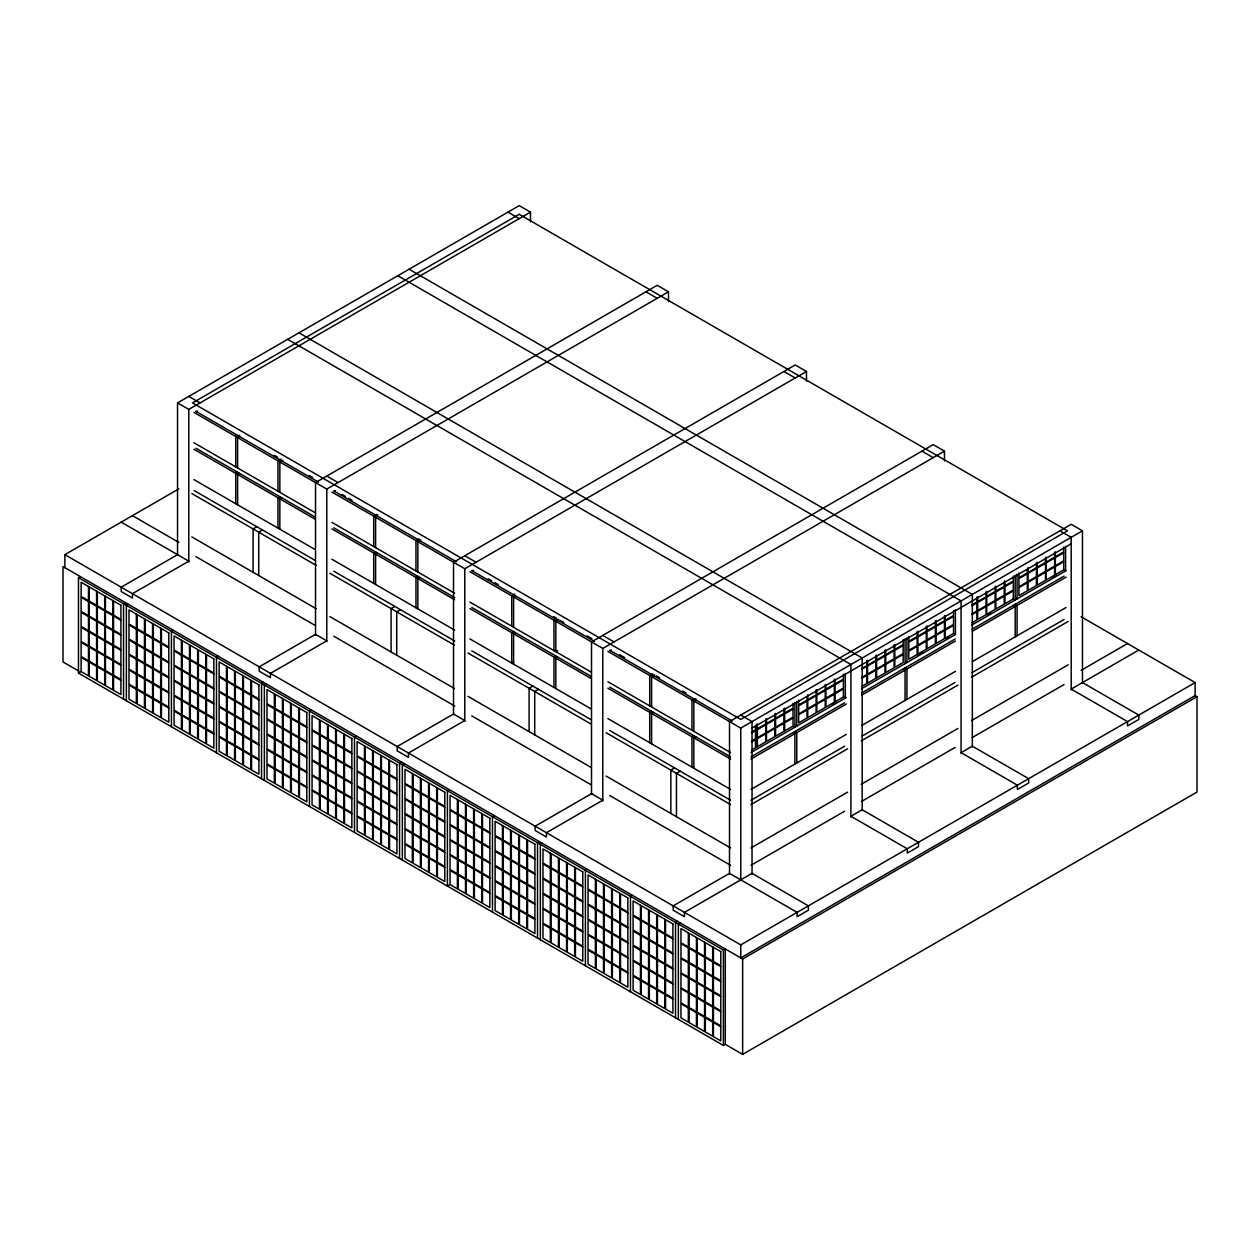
<?xml version="1.0" encoding="UTF-8"?>
<svg xmlns="http://www.w3.org/2000/svg" width="1260" height="1260" viewBox="0 0 1260 1260"><rect width="100%" height="100%" fill="white"/><g stroke="black" fill="none" stroke-linecap="round" stroke-linejoin="round"><path stroke-width="1.5" d="M177.534 555.487L177.534 402.916L519.23 205.632L530.491 212.137L530.491 221.917M177.534 402.916L188.795 409.405L530.491 212.137M196.308 411.579L197.426 410.933M237.605 435.424L235.73 436.511L235.73 466.862M238.549 435.976L239.668 435.314M239.479 436.511L237.605 437.598L237.605 467.948M64.874 567.677L64.874 554.668L178.888 488.833M237.605 472.279L235.73 473.366L235.73 503.716M239.479 473.366L237.605 474.453L237.605 504.803M280.98 459.16L277.972 460.908L277.972 491.258M64.874 554.668L740.77 944.89L740.77 957.899L1195.126 695.583L1197 696.67L1197 792.052L742.644 1054.368L725.288 1044.351L723.398 1045.422L78.482 673.092L78.482 577.694L80.372 576.623M282.854 460.247L279.846 461.979L279.846 492.329M177.534 554.668L121.196 587.192L121.196 591.523L132.473 598.027L132.473 593.68L188.795 561.173L121.196 522.144M279.846 496.676L277.972 497.763L277.972 528.113M281.72 497.763L279.846 498.834L279.846 529.184M125.433 602.626L123.543 603.713L123.543 699.111M256.851 526.759L253.102 528.916L253.102 572.276M194.071 412.461L326.781 489.085L668.493 291.8L668.493 301.581M128.237 604.249L126.362 605.335L126.362 700.733M262.489 530.003L258.725 532.177L258.725 575.537M334.294 491.258L335.428 490.597M78.482 673.092L80.372 672.005M173.297 630.268L171.423 631.355L171.423 726.752M376.724 514.442L373.716 516.191L373.716 546.541M376.535 515.639L377.669 514.994M377.48 516.191L375.606 517.261L375.606 547.612M375.606 551.959L373.716 553.045L373.716 583.396M377.48 553.045L375.606 554.116L375.606 584.467M418.966 538.839L415.973 540.572L415.973 570.922M218.358 656.287L216.484 657.373L216.484 752.755M420.856 539.926L417.848 541.658L417.848 572.009M417.848 576.34L415.973 577.427L415.973 607.777M419.722 577.427L417.848 578.513L417.848 608.863M263.419 682.306L261.544 683.392L261.544 778.774M394.852 606.422L391.088 608.596L391.088 651.956M332.026 492.109L464.783 568.748L806.479 371.48L806.479 381.26M266.238 683.928L264.364 685.015L264.364 780.397M400.475 609.683L396.727 611.84L396.727 655.2M472.295 570.922L473.413 570.276M311.299 709.947L309.425 711.034L309.425 806.416M514.726 594.122L511.717 595.854L511.717 626.204M515.466 595.854L513.592 596.941L513.592 627.291M513.592 631.622L511.717 632.709L511.717 663.059L513.592 661.972M515.466 632.709L513.592 633.796L513.592 664.146M555.833 619.164L553.959 620.235L553.959 650.601M356.359 735.95L354.485 737.037L354.485 832.435M558.841 619.589L555.833 621.322L555.833 651.672L557.723 650.601M555.833 656.019L553.959 657.09L553.959 687.456M557.723 657.09L555.833 658.177L555.833 688.527M591.507 794.493L591.507 641.923L933.219 444.638L944.48 451.143L944.48 460.924M401.42 761.969L399.546 763.056L399.546 858.438M532.838 686.101L529.09 688.259L529.09 731.619M591.507 641.923L602.784 648.428L944.48 451.143M404.24 763.591L402.349 764.678L402.349 860.076M538.477 689.346L534.712 691.519L534.712 734.879M610.281 650.601L611.415 649.94M449.284 789.61L447.41 790.697L447.41 886.079L449.284 885.008M652.712 673.785L649.719 675.517L649.719 705.868M654.601 674.872L651.593 676.604L651.593 706.955M651.593 711.302L649.719 712.372L649.719 742.723M653.467 712.372L651.593 713.459L651.593 743.809M693.835 698.827L691.96 699.914L691.96 730.264M694.78 699.379L695.898 698.717M494.345 815.63L492.471 816.716L492.471 912.098M695.709 699.914L693.835 701.001L693.835 731.351M693.835 735.683L691.96 736.769L691.96 767.12M695.709 736.769L693.835 737.856L693.835 768.206M539.406 841.649L537.532 842.719L537.532 938.117M607.934 651.404L740.77 728.091L1082.466 530.822L1082.466 683.392M542.225 843.271L540.351 844.357L540.351 939.739M674.588 767.938L670.84 770.096L670.84 813.456M752.031 728.091L1071.205 543.816M680.227 771.183L676.462 773.356L676.462 816.716M751.621 732.091L756.63 729.209L756.63 724.342M861.761 668.509L866.77 665.611L866.77 660.76M971.917 604.91L976.925 602.012L976.925 597.161M751.621 732.958L756.63 730.076L756.63 738.155L751.621 741.053M861.761 669.375L866.77 666.477L866.77 674.572L861.761 677.471M971.917 605.776L976.925 602.878L976.925 610.974L971.917 613.872M751.621 741.919L756.63 739.037L756.63 747.117L751.621 750.015M861.761 678.337L866.77 675.439L866.77 683.534L861.761 686.416M971.917 614.738L976.925 611.84L976.925 619.936L971.917 622.834M1013.323 598.925L1004.976 603.745L1004.976 595.649L1013.323 590.83L1013.323 598.925L1015.198 600.012L1015.198 575.347M832.45 704.214L835.789 702.292M917.516 655.106L922.525 652.207M945.945 638.694L949.284 636.757M987.304 614.801L990.659 612.88M1052.746 577.033L1056.085 575.096M750.991 752.551L846.373 697.473M861.572 688.7L955.427 634.52L955.427 609.856M971.712 625.117L1066.102 570.622M750.976 756.882L844.562 702.859M861.572 693.031L955.159 639.009M972.169 629.181L1064.054 576.135M750.991 759.055L846.373 703.978M861.698 695.126L955.379 641.041M972.421 631.213L1066.102 577.127M587.286 869.29L585.412 870.361L585.412 965.758M750.991 789.406L846.373 734.328M861.698 725.476L955.379 671.391M972.421 661.563L1066.102 607.477M750.976 800.242L844.562 746.219M861.572 736.391L955.159 682.369M972.169 672.541L1064.054 619.495M750.944 804.605L847.649 748.771M861.21 740.943L957.915 685.109M971.476 677.281L1068.181 621.448M632.347 895.293L630.472 896.38L630.472 991.778M750.944 847.964L847.649 792.13M861.21 784.303L957.915 728.469M971.476 720.641L1068.181 664.808M1081.143 670.336L1127.527 643.545M750.976 865.289L844.562 811.251M861.572 801.439L955.159 747.4M972.169 737.588L1064.054 684.542M1138.804 650.05L1071.205 689.078L1127.527 721.602L1127.527 725.933L1138.804 719.428L1138.804 715.097L1082.466 682.573M677.408 921.312L675.533 922.399L675.533 1017.781M680.227 922.934L678.352 924.021L678.352 1019.419M78.482 577.694L723.398 950.04L725.288 948.953L725.288 1044.351M740.77 944.89L1195.126 682.573L1195.126 695.583M78.782 671.092L63 661.972L63 566.591L742.644 958.986L1197 696.67M668.493 291.8L657.216 285.295L315.52 482.58L315.52 635.15M806.479 371.48L795.217 364.975L453.521 562.244L453.521 714.83M1082.466 530.822L1071.205 524.317L729.509 721.586L729.509 874.156M507.969 212.137L519.23 218.641M645.955 291.8L657.216 298.305M783.956 371.48L795.217 377.984M921.942 451.143L933.219 457.648M1059.944 530.822L1071.205 537.327L1071.205 689.897M1064.448 570.276L1065.582 570.922L1065.582 546.257M1081.048 616.723L1195.126 682.573M1015.954 598.279L1017.072 598.925L1017.072 574.261M1015.198 604.343L1017.072 605.43L1017.072 635.78M1013.323 605.43L1015.198 606.517L1015.198 636.867M409.091 269.215L972.326 594.405L972.326 746.975M397.814 275.719L961.065 600.91L961.065 753.48M954.308 633.859L955.427 634.52M905.798 661.862L906.932 662.524L906.932 637.859M905.058 667.942L906.932 669.028L906.932 699.379M903.168 669.028L905.058 670.099L905.058 700.45M298.935 332.813L862.186 658.003L862.186 810.574M287.674 339.318L850.909 664.508L850.909 817.078M844.153 697.457L845.287 698.103L845.287 673.454M795.659 725.461L796.777 726.106L796.777 701.442M793.784 726.548L794.902 727.193L794.902 702.529M794.902 731.524L796.777 732.611L796.777 762.962M793.028 732.611L794.902 733.698L794.902 764.048M188.795 396.412L200.056 402.916M326.781 476.075L338.058 482.58M464.783 555.755L476.044 562.244M602.784 635.418L614.045 641.923M740.77 715.082L752.031 721.586L752.031 874.156M756.63 729.209L755.496 728.548L755.496 725.319M756.63 730.076L755.496 729.414L755.496 737.51L756.63 738.155M274.365 455.348L277.673 457.254M309.283 475.508L312.59 477.414M342.027 494.424L345.334 496.33M348.642 498.235L351.95 500.141M488.281 578.86L491.589 580.765M494.897 582.671L498.204 584.577M553.66 616.597L556.967 618.502M560.495 620.55L563.803 622.456M586.924 635.812L591.885 638.663M619.668 654.712L624.629 657.578M656.24 675.832L659.547 677.738M682.684 691.094L685.991 693M195.946 411.374L318.544 482.155M333.853 491.006L456.451 561.771M471.76 570.622L594.358 641.387M609.667 650.239L732.265 721.019M469.98 571.756L590.893 641.56M756.63 739.037L755.496 738.376L755.496 746.471L756.63 747.117M193.898 442.717L314.858 512.552M331.9 522.38L454.561 593.208M469.885 602.059L590.846 671.895M607.887 681.723L730.548 752.551M195.946 448.229L315.126 517.041M333.853 527.861L454.734 597.649M471.76 607.477L590.94 676.289M609.667 687.094L730.564 756.882M193.898 449.222L314.858 519.057M331.9 528.885L454.561 599.713M469.885 608.564L590.846 678.4M607.887 688.228L730.548 759.055M193.898 479.572L314.858 549.407M331.9 559.235L454.561 630.063M469.885 638.914L590.846 708.75M607.887 718.578L730.548 789.406M194.245 490.613L315.126 560.401M333.853 571.221L454.734 641.009M471.76 650.837L590.94 719.633M609.667 730.453L730.564 800.242M191.851 493.558L316.291 565.409M329.931 573.284L454.387 645.136M468.011 653.011L590.751 723.87M606.107 732.721L730.548 804.573M191.851 536.917L316.291 608.769M329.931 616.644L454.387 688.495M468.011 696.37L590.751 767.23M606.107 776.081L730.548 847.933M132.473 515.639L178.857 542.43M195.946 556.636L315.126 625.433M333.853 636.253L454.734 706.041M471.76 715.869L590.94 784.681M609.667 795.485L730.564 865.289M1063.692 547.06L1063.692 551.912L1055.344 556.731L1055.344 551.88M1054.604 552.321L1054.604 557.172L1046.257 561.991L1046.257 557.14M1045.501 557.566L1045.501 562.417L1037.153 567.252L1037.153 562.385M1036.397 562.826L1036.397 567.677L1028.05 572.497L1028.05 567.646M1027.294 569.693L1027.294 572.938L1018.946 577.757L1018.946 572.89M1013.323 576.151L1013.323 581.002L1004.976 585.821L1004.976 580.97M1004.22 581.395L1004.22 586.262L995.872 591.082L995.872 586.215M995.117 586.656L995.117 591.507L986.769 596.327L986.769 591.476M986.029 591.901L986.029 596.767L977.665 601.587L977.665 596.72M953.552 610.659L953.552 615.51L945.205 620.33L945.205 615.478M944.449 615.904L944.449 620.77L936.101 625.59L936.101 620.723M935.361 621.164L935.361 626.015L926.998 630.835L926.998 625.984M926.258 626.409L926.258 631.276L917.91 636.095L917.91 631.228M917.154 631.669L917.154 636.52L908.806 641.34L908.806 636.489M905.058 638.946L905.058 663.595M903.168 639.734L903.168 644.6L894.82 649.42L894.82 644.553M894.08 644.994L894.08 649.845L885.733 654.664L885.733 649.813M884.977 650.239L884.977 655.106L876.629 659.925L876.629 655.074M875.873 655.499L875.873 660.35L867.526 665.17L867.526 660.319M843.413 674.242L843.413 679.108L835.065 683.928L835.065 679.061M834.309 679.502L834.309 684.353L825.961 689.173L825.961 684.322M825.206 684.747L825.206 689.614L816.858 694.433L816.858 689.567M816.102 690.008L816.102 694.858L807.755 699.678L807.755 694.827M807.014 696.874L807.014 700.119L798.667 704.938L798.667 700.072M793.028 703.332L793.028 708.183L784.681 713.002L784.681 708.151M783.925 708.592L783.925 713.443L775.577 718.263L775.577 713.412M774.821 713.837L774.821 718.688L766.474 723.508L766.474 718.657M765.733 719.098L765.733 723.949L757.386 728.768L757.386 723.917M742.644 958.986L742.644 1054.368M740.77 728.091L740.77 880.661M723.398 950.04L723.398 1045.422M602.784 648.428L602.784 800.998M464.783 568.748L464.783 721.318M326.781 489.085L326.781 641.655M188.795 409.405L188.795 561.991M519.23 214.294L192.544 402.916L740.77 719.428L1067.456 530.822L519.23 214.294M315.52 634.331L259.198 666.855L259.198 671.186L270.459 677.691L270.459 673.36L326.781 640.836L315.52 634.331M453.521 714.01L397.199 746.519L397.199 750.865L408.46 757.37L408.46 753.023L464.783 720.515L453.521 714.01M591.507 793.674L535.185 826.198L535.185 830.529L546.446 837.034L546.446 832.703L602.784 800.179L591.507 793.674M765.733 724.815L757.386 729.635L757.386 737.73L765.733 732.91L765.733 724.815M774.821 719.554L766.474 724.39L766.474 732.47L774.821 727.65L774.821 719.554M783.925 714.31L775.577 719.129L775.577 727.225L783.925 722.405L783.925 714.31M793.028 709.049L784.681 713.869L784.681 721.964L793.028 717.145L793.028 709.049M807.014 700.985L798.667 705.805L798.667 713.9L807.014 709.081L807.014 700.985M816.102 695.725L807.755 700.544L807.755 708.64L816.102 703.82L816.102 695.725M825.206 690.48L816.858 695.299L816.858 703.395L825.206 698.576L825.206 690.48M834.309 685.22L825.961 690.039L825.961 698.135L834.309 693.315L834.309 685.22M843.413 679.975L835.065 684.794L835.065 692.89L843.413 688.054L843.413 679.975M875.873 661.216L867.526 666.036L867.526 674.131L875.873 669.312L875.873 661.216M884.977 655.972L876.629 660.791L876.629 668.887L884.977 664.067L884.977 655.972M894.08 650.711L885.733 655.531L885.733 663.626L894.08 658.807L894.08 650.711M903.168 645.466L894.82 650.286L894.82 658.381L903.168 653.562L903.168 645.466M917.154 637.387L908.806 642.206L908.806 650.302L917.154 645.482L917.154 637.387M926.258 632.142L917.91 636.962L917.91 645.057L926.258 640.237L926.258 632.142M935.361 626.881L926.998 631.701L926.998 639.797L935.361 634.977L935.361 626.881M944.449 621.637L936.101 626.456L936.101 634.552L944.449 629.716L944.449 621.637M953.552 616.376L945.205 621.196L945.205 629.291L953.552 624.472L953.552 616.376M986.029 597.634L977.665 602.453L977.665 610.549L986.029 605.729L986.029 597.634M995.117 592.373L986.769 597.193L986.769 605.288L995.117 600.469L995.117 592.373M1004.22 587.128L995.872 591.948L995.872 600.043L1004.22 595.224L1004.22 587.128M1013.323 581.868L1004.976 586.688L1004.976 594.783L1013.323 589.963L1013.323 581.868M1027.294 573.804L1018.946 578.623L1018.946 586.719L1027.294 581.899L1027.294 573.804M1036.397 568.543L1028.05 573.363L1028.05 581.458L1036.397 576.639L1036.397 568.543M1045.501 563.299L1037.153 568.118L1037.153 576.198L1045.501 571.378L1045.501 563.299M1054.604 558.038L1046.257 562.858L1046.257 570.953L1054.604 566.134L1054.604 558.038M1063.692 552.778L1055.344 557.597L1055.344 565.693L1063.692 560.873L1063.692 552.778M765.733 733.777L757.386 738.596L757.386 746.692L765.733 741.872L765.733 733.777M774.821 728.516L766.474 733.336L766.474 741.431L774.821 736.612L774.821 728.516M783.925 723.272L775.577 728.091L775.577 736.187L783.925 731.367L783.925 723.272M793.028 718.011L784.681 722.831L784.681 730.926L793.028 726.106L793.028 718.011M807.014 709.947L798.667 714.766L798.667 722.862L807.014 718.042L807.014 709.947M816.102 704.687L807.755 709.506L807.755 717.601L816.102 712.782L816.102 704.687M825.206 699.442L816.858 704.261L816.858 712.357L825.206 707.537L825.206 699.442M834.309 694.181L825.961 699.001L825.961 707.096L834.309 702.277L834.309 694.181M843.413 688.937L835.065 693.756L835.065 701.836L843.413 697.016L843.413 688.937M875.873 670.178L867.526 674.998L867.526 683.093L875.873 678.274L875.873 670.178M884.977 664.933L876.629 669.753L876.629 677.848L884.977 673.029L884.977 664.933M894.08 659.673L885.733 664.492L885.733 672.588L894.08 667.769L894.08 659.673M903.168 654.428L894.82 659.248L894.82 667.343L903.168 662.524L903.168 654.428M917.154 646.348L908.806 651.168L908.806 659.263L917.154 654.444L917.154 646.348M926.258 641.104L917.91 645.923L917.91 654.019L926.258 649.199L926.258 641.104M935.361 635.843L926.998 640.663L926.998 648.758L935.361 643.939L935.361 635.843M944.449 630.598L936.101 635.418L936.101 643.498L944.449 638.678L944.449 630.598M953.552 625.338L945.205 630.158L945.205 638.253L953.552 633.433L953.552 625.338M986.029 606.596L977.665 611.415L977.665 619.51L986.029 614.691L986.029 606.596M995.117 601.335L986.769 606.154L986.769 614.25L995.117 609.43L995.117 601.335M1004.22 596.09L995.872 600.91L995.872 609.005L1004.22 604.186L1004.22 596.09M1027.294 582.766L1018.946 587.585L1018.946 595.681L1027.294 590.861L1027.294 582.766M1036.397 577.505L1028.05 582.325L1028.05 590.42L1036.397 585.601L1036.397 577.505M1045.501 572.245L1037.153 577.08L1037.153 585.16L1045.501 580.34L1045.501 572.245M1054.604 567L1046.257 571.819L1046.257 579.915L1054.604 575.096L1054.604 567M1063.692 561.74L1055.344 566.559L1055.344 574.654L1063.692 569.835L1063.692 561.74M729.509 873.353L673.187 905.861L673.187 910.208L684.448 916.713L684.448 912.366L752.031 873.353L808.369 905.861L808.369 910.208L797.092 916.713L797.092 912.366L729.509 873.353M862.186 809.755L850.909 816.26L907.247 848.783L907.247 853.114L918.508 846.61L918.508 842.278L862.186 809.755M972.326 746.172L961.065 752.661L1017.387 785.185L1017.387 789.516L1028.648 783.011L1028.648 778.68L972.326 746.172M88.483 586.498L81.112 582.246L81.112 596.421L88.483 600.658L88.483 586.498M96.595 591.176L89.224 586.94L89.224 601.099L96.595 605.351L96.595 591.176M104.706 595.87L97.335 591.617L97.335 605.776L104.706 610.029L104.706 595.87M112.817 600.548L105.446 596.295L105.446 610.47L112.817 614.707L112.817 600.548M120.913 605.225L113.557 600.988L113.557 615.148L120.913 619.4L120.913 605.225M136.348 614.14L128.993 609.887L128.993 624.062L136.348 628.299L136.348 614.14M144.459 618.817L137.104 614.581L137.104 628.74L144.459 632.992L144.459 618.817M152.57 623.511L145.215 619.259L145.215 633.418L152.57 637.67L152.57 623.511M160.681 628.189L153.326 623.936L153.326 638.111L160.681 642.348L160.681 628.189M168.793 632.866L161.438 628.63L161.438 642.789L168.793 647.041L168.793 632.866M181.409 640.159L174.053 635.906L174.053 650.066L181.409 654.318L181.409 640.159M189.52 644.837L182.164 640.584L182.164 654.759L189.52 659.011L189.52 644.837M197.631 649.53L190.276 645.277L190.276 659.437L197.631 663.689L197.631 649.53M205.742 654.208L198.387 649.955L198.387 664.115L205.742 668.367L205.742 654.208M213.853 658.885L206.498 654.633L206.498 668.808L213.853 673.045L213.853 658.885M226.469 666.178L219.114 661.925L219.114 676.084L226.469 680.337L226.469 666.178M234.581 670.856L227.225 666.603L227.225 680.762L234.581 685.015L234.581 670.856M242.692 675.533L235.336 671.281L235.336 685.456L242.692 689.708L242.692 675.533M250.803 680.227L243.448 675.974L243.448 690.134L250.803 694.386L250.803 680.227M258.914 684.904L251.559 680.652L251.559 694.811L258.914 699.064L258.914 684.904M274.349 693.819L266.994 689.567L266.994 703.726L274.349 707.978L274.349 693.819M282.461 698.497L275.105 694.244L275.105 708.403L282.461 712.656L282.461 698.497M290.572 703.174L283.216 698.922L283.216 713.097L290.572 717.349L290.572 703.174M298.683 707.868L291.328 703.615L291.328 717.775L298.683 722.027L298.683 707.868M306.794 712.546L299.439 708.293L299.439 722.452L306.794 726.705L306.794 712.546M319.41 719.822L312.055 715.585L312.055 729.745L319.41 733.997L319.41 719.822M327.521 724.516L320.166 720.263L320.166 734.423L327.521 738.675L327.521 724.516M335.632 729.193L328.277 724.941L328.277 739.1L335.632 743.353L335.632 729.193M343.744 733.871L336.373 729.635L336.373 743.794L343.744 748.046L343.744 733.871M351.855 738.565L344.484 734.312L344.484 748.471L351.855 752.724L351.855 738.565M364.471 745.841L357.115 741.589L357.115 755.764L364.471 760L364.471 745.841M372.582 750.519L365.211 746.282L365.211 760.442L372.582 764.694L372.582 750.519M380.693 755.212L373.322 750.96L373.322 765.119L380.693 769.372L380.693 755.212M388.805 759.89L381.433 755.638L381.433 769.813L388.805 774.049L388.805 759.89M396.916 764.568L389.545 760.331L389.545 774.49L396.916 778.743L396.916 764.568M412.351 773.482L404.98 769.23L404.98 783.405L412.351 787.642L412.351 773.482M420.446 778.16L413.091 773.923L413.091 788.083L420.446 792.335L420.446 778.16M428.558 782.854L421.202 778.601L421.202 792.76L428.558 797.013L428.558 782.854M436.669 787.531L429.313 783.279L429.313 797.454L436.669 801.691L436.669 787.531M444.78 792.209L437.425 787.972L437.425 802.132L444.78 806.384L444.78 792.209M457.396 799.501L450.041 795.249L450.041 809.408L457.396 813.661L457.396 799.501M465.507 804.179L458.152 799.927L458.152 814.102L465.507 818.339L465.507 804.179M473.618 808.857L466.263 804.62L466.263 818.779L473.618 823.032L473.618 808.857M481.73 813.55L474.374 809.298L474.374 823.457L481.73 827.71L481.73 813.55M489.841 818.228L482.485 813.976L482.485 828.151L489.841 832.387L489.841 818.228M502.456 825.52L495.101 821.268L495.101 835.427L502.456 839.68L502.456 825.52M510.568 830.198L503.212 825.946L503.212 840.105L510.568 844.357L510.568 830.198M518.679 834.876L511.324 830.623L511.324 844.798L518.679 849.035L518.679 834.876M526.79 839.554L519.435 835.317L519.435 849.476L526.79 853.729L526.79 839.554M534.901 844.247L527.546 839.995L527.546 854.154L534.901 858.406L534.901 844.247M550.337 853.162L542.981 848.909L542.981 863.068L550.337 867.321L550.337 853.162M558.448 857.839L551.092 853.587L551.092 867.746L558.448 871.999L558.448 857.839M566.559 862.517L559.204 858.265L559.204 872.44L566.559 876.677L566.559 862.517M574.67 867.195L567.315 862.958L567.315 877.117L574.67 881.37L574.67 867.195M582.781 871.889L575.426 867.636L575.426 881.795L582.781 886.048L582.781 871.889M595.397 879.165L588.042 874.913L588.042 889.087L595.397 893.34L595.397 879.165M603.509 883.858L596.153 879.606L596.153 893.765L603.509 898.018L603.509 883.858M611.62 888.536L604.264 884.284L604.264 898.443L611.62 902.695L611.62 888.536M619.731 893.214L612.376 888.961L612.376 903.136L619.731 907.389L619.731 893.214M627.842 897.908L620.487 893.655L620.487 907.814L627.842 912.067L627.842 897.908M640.458 905.184L633.103 900.931L633.103 915.106L640.458 919.343L640.458 905.184M648.569 909.862L641.214 905.625L641.214 919.784L648.569 924.037L648.569 909.862M656.68 914.555L649.325 910.303L649.325 924.462L656.68 928.714L656.68 914.555M664.792 919.233L657.437 914.981L657.437 929.14L664.792 933.392L664.792 919.233M672.903 923.911L665.548 919.658L665.548 933.833L672.903 938.086L672.903 923.911M688.338 932.825L680.967 928.573L680.967 942.732L688.338 946.984L688.338 932.825M696.449 937.503L689.078 933.266L689.078 947.425L696.449 951.678L696.449 937.503M704.56 942.197L697.19 937.944L697.19 952.103L704.56 956.356L704.56 942.197M712.672 946.874L705.301 942.622L705.301 956.781L712.672 961.033L712.672 946.874M720.783 951.552L713.412 947.3L713.412 961.475L720.783 965.727L720.783 951.552M88.483 601.54L81.112 597.287L81.112 611.447L88.483 615.699L88.483 601.54M96.595 606.217L89.224 601.965L89.224 616.124L96.595 620.377L96.595 606.217M104.706 610.895L97.335 606.643L97.335 620.818L104.706 625.054L104.706 610.895M112.817 615.573L105.446 611.336L105.446 625.495L112.817 629.748L112.817 615.573M120.913 620.266L113.557 616.014L113.557 630.173L120.913 634.426L120.913 620.266M136.348 629.181L128.993 624.928L128.993 639.088L136.348 643.34L136.348 629.181M144.459 633.859L137.104 629.606L137.104 643.765L144.459 648.018L144.459 633.859M152.57 638.537L145.215 634.284L145.215 648.459L152.57 652.696L152.57 638.537M160.681 643.214L153.326 638.977L153.326 653.137L160.681 657.389L160.681 643.214M168.793 647.908L161.438 643.655L161.438 657.815L168.793 662.067L168.793 647.908M181.409 655.184L174.053 650.932L174.053 665.107L181.409 669.359L181.409 655.184M189.52 659.878L182.164 655.625L182.164 669.784L189.52 674.037L189.52 659.878M197.631 664.555L190.276 660.303L190.276 674.462L197.631 678.715L197.631 664.555M205.742 669.233L198.387 664.981L198.387 679.156L205.742 683.392L205.742 669.233M213.853 673.927L206.498 669.674L206.498 683.833L213.853 688.086L213.853 673.927M226.469 681.203L219.114 676.951L219.114 691.126L226.469 695.362L226.469 681.203M234.581 685.881L227.225 681.644L227.225 695.803L234.581 700.056L234.581 685.881M242.692 690.574L235.336 686.322L235.336 700.481L242.692 704.734L242.692 690.574M250.803 695.252L243.448 691L243.448 705.159L250.803 709.412L250.803 695.252M258.914 699.93L251.559 695.678L251.559 709.852L258.914 714.105L258.914 699.93M274.349 708.845L266.994 704.592L266.994 718.751L274.349 723.004L274.349 708.845M282.461 713.522L275.105 709.285L275.105 723.445L282.461 727.697L282.461 713.522M290.572 718.216L283.216 713.963L283.216 728.122L290.572 732.375L290.572 718.216M298.683 722.894L291.328 718.641L291.328 732.8L298.683 737.053L298.683 722.894M306.794 727.571L299.439 723.319L299.439 737.494L306.794 741.746L306.794 727.571M319.41 734.863L312.055 730.611L312.055 744.77L319.41 749.023L319.41 734.863M327.521 739.541L320.166 735.289L320.166 749.464L327.521 753.701L327.521 739.541M335.632 744.219L328.277 739.982L328.277 754.141L335.632 758.394L335.632 744.219M343.744 748.913L336.373 744.66L336.373 758.819L343.744 763.072L343.744 748.913M351.855 753.59L344.484 749.338L344.484 763.497L351.855 767.749L351.855 753.59M364.471 760.867L357.115 756.63L357.115 770.789L364.471 775.042L364.471 760.867M372.582 765.56L365.211 761.308L365.211 775.467L372.582 779.719L372.582 765.56M380.693 770.238L373.322 765.985L373.322 780.16L380.693 784.397L380.693 770.238M388.805 774.916L381.433 770.679L381.433 784.838L388.805 789.091L388.805 774.916M396.916 779.609L389.545 775.357L389.545 789.516L396.916 793.769L396.916 779.609M412.351 788.508L404.98 784.271L404.98 798.43L412.351 802.683L412.351 788.508M420.446 793.202L413.091 788.949L413.091 803.108L420.446 807.361L420.446 793.202M428.558 797.879L421.202 793.627L421.202 807.802L428.558 812.038L428.558 797.879M436.669 802.557L429.313 798.32L429.313 812.48L436.669 816.732L436.669 802.557M444.78 807.25L437.425 802.998L437.425 817.157L444.78 821.41L444.78 807.25M457.396 814.527L450.041 810.274L450.041 824.45L457.396 828.686L457.396 814.527M465.507 819.205L458.152 814.968L458.152 829.127L465.507 833.38L465.507 819.205M473.618 823.898L466.263 819.646L466.263 833.805L473.618 838.058L473.618 823.898M481.73 828.576L474.374 824.323L474.374 838.498L481.73 842.735L481.73 828.576M489.841 833.254L482.485 829.017L482.485 843.176L489.841 847.429L489.841 833.254M502.456 840.546L495.101 836.293L495.101 850.453L502.456 854.705L502.456 840.546M510.568 845.224L503.212 840.971L503.212 855.146L510.568 859.399L510.568 845.224M518.679 849.917L511.324 845.665L511.324 859.824L518.679 864.077L518.679 849.917M526.79 854.595L519.435 850.342L519.435 864.502L526.79 868.754L526.79 854.595M534.901 859.273L527.546 855.02L527.546 869.195L534.901 873.432L534.901 859.273M550.337 868.187L542.981 863.935L542.981 878.094L550.337 882.346L550.337 868.187M558.448 872.865L551.092 868.612L551.092 882.788L558.448 887.024L558.448 872.865M566.559 877.558L559.204 873.306L559.204 887.465L566.559 891.718L566.559 877.558M574.67 882.236L567.315 877.984L567.315 892.143L574.67 896.395L574.67 882.236M582.781 886.914L575.426 882.661L575.426 896.836L582.781 901.073L582.781 886.914M595.397 894.206L588.042 889.954L588.042 904.113L595.397 908.365L595.397 894.206M603.509 898.884L596.153 894.631L596.153 908.791L603.509 913.043L603.509 898.884M611.62 903.562L604.264 899.309L604.264 913.484L611.62 917.737L611.62 903.562M619.731 908.255L612.376 904.003L612.376 918.162L619.731 922.414L619.731 908.255M627.842 912.933L620.487 908.681L620.487 922.84L627.842 927.092L627.842 912.933M640.458 920.209L633.103 915.973L633.103 930.132L640.458 934.385L640.458 920.209M648.569 924.903L641.214 920.65L641.214 934.81L648.569 939.062L648.569 924.903M656.68 929.581L649.325 925.328L649.325 939.503L656.68 943.74L656.68 929.581M664.792 934.258L657.437 930.022L657.437 944.181L664.792 948.433L664.792 934.258M672.903 938.952L665.548 934.7L665.548 948.859L672.903 953.111L672.903 938.952M688.338 947.851L680.967 943.614L680.967 957.773L688.338 962.026L688.338 947.851M696.449 952.544L689.078 948.292L689.078 962.451L696.449 966.703L696.449 952.544M704.56 957.222L697.19 952.969L697.19 967.129L704.56 971.381L704.56 957.222M712.672 961.9L705.301 957.647L705.301 971.822L712.672 976.075L712.672 961.9M720.783 966.593L713.412 962.341L713.412 976.5L720.783 980.753L720.783 966.593M88.483 616.565L81.112 612.313L81.112 626.472L88.483 630.724L88.483 616.565M96.595 621.243L89.224 616.99L89.224 631.165L96.595 635.402L96.595 621.243M104.706 625.937L97.335 621.684L97.335 635.843L104.706 640.096L104.706 625.937M112.817 630.614L105.446 626.362L105.446 640.521L112.817 644.774L112.817 630.614M120.913 635.292L113.557 631.039L113.557 645.215L120.913 649.451L120.913 635.292M136.348 644.207L128.993 639.954L128.993 654.113L136.348 658.366L136.348 644.207M144.459 648.884L137.104 644.632L137.104 658.807L144.459 663.043L144.459 648.884M152.57 653.562L145.215 649.325L145.215 663.484L152.57 667.737L152.57 653.562M160.681 658.255L153.326 654.003L153.326 668.162L160.681 672.415L160.681 658.255M168.793 662.933L161.438 658.681L161.438 672.856L168.793 677.092L168.793 662.933M181.409 670.226L174.053 665.973L174.053 680.132L181.409 684.385L181.409 670.226M189.52 674.903L182.164 670.651L182.164 684.81L189.52 689.062L189.52 674.903M197.631 679.581L190.276 675.328L190.276 689.503L197.631 693.756L197.631 679.581M205.742 684.274L198.387 680.022L198.387 694.181L205.742 698.434L205.742 684.274M213.853 688.952L206.498 684.7L206.498 698.859L213.853 703.111L213.853 688.952M226.469 696.229L219.114 691.992L219.114 706.151L226.469 710.404L226.469 696.229M234.581 700.922L227.225 696.67L227.225 710.829L234.581 715.082L234.581 700.922M242.692 705.6L235.336 701.347L235.336 715.507L242.692 719.759L242.692 705.6M250.803 710.278L243.448 706.041L243.448 720.2L250.803 724.453L250.803 710.278M258.914 714.971L251.559 710.719L251.559 724.878L258.914 729.13L258.914 714.971M274.349 723.87L266.994 719.633L266.994 733.792L274.349 738.045L274.349 723.87M282.461 728.563L275.105 724.311L275.105 738.47L282.461 742.723L282.461 728.563M290.572 733.241L283.216 728.989L283.216 743.148L290.572 747.4L290.572 733.241M298.683 737.919L291.328 733.666L291.328 747.841L298.683 752.094L298.683 737.919M306.794 742.612L299.439 738.36L299.439 752.519L306.794 756.772L306.794 742.612M319.41 749.889L312.055 745.636L312.055 759.812L319.41 764.048L319.41 749.889M327.521 754.567L320.166 750.33L320.166 764.489L327.521 768.742L327.521 754.567M335.632 759.26L328.277 755.008L328.277 769.167L335.632 773.419L335.632 759.26M343.744 763.938L336.373 759.685L336.373 773.86L343.744 778.097L343.744 763.938M351.855 768.616L344.484 764.379L344.484 778.538L351.855 782.791L351.855 768.616M364.471 775.908L357.115 771.655L357.115 785.815L364.471 790.067L364.471 775.908M372.582 780.586L365.211 776.333L365.211 790.508L372.582 794.745L372.582 780.586M380.693 785.263L373.322 781.027L373.322 795.186L380.693 799.438L380.693 785.263M388.805 789.957L381.433 785.705L381.433 799.864L388.805 804.116L388.805 789.957M396.916 794.635L389.545 790.382L389.545 804.557L396.916 808.794L396.916 794.635M412.351 803.549L404.98 799.297L404.98 813.456L412.351 817.708L412.351 803.549M420.446 808.227L413.091 803.974L413.091 818.149L420.446 822.386L420.446 808.227M428.558 812.905L421.202 808.668L421.202 822.827L428.558 827.08L428.558 812.905M436.669 817.598L429.313 813.346L429.313 827.505L436.669 831.758L436.669 817.598M444.78 822.276L437.425 818.024L437.425 832.198L444.78 836.435L444.78 822.276M457.396 829.568L450.041 825.316L450.041 839.475L457.396 843.728L457.396 829.568M465.507 834.246L458.152 829.994L458.152 844.153L465.507 848.405L465.507 834.246M473.618 838.924L466.263 834.671L466.263 848.846L473.618 853.083L473.618 838.924M481.73 843.601L474.374 839.365L474.374 853.524L481.73 857.776L481.73 843.601M489.841 848.295L482.485 844.042L482.485 858.202L489.841 862.454L489.841 848.295M502.456 855.572L495.101 851.319L495.101 865.494L502.456 869.746L502.456 855.572M510.568 860.265L503.212 856.012L503.212 870.172L510.568 874.424L510.568 860.265M518.679 864.943L511.324 860.69L511.324 874.85L518.679 879.102L518.679 864.943M526.79 869.62L519.435 865.368L519.435 879.543L526.79 883.78L526.79 869.62M534.901 874.314L527.546 870.061L527.546 884.221L534.901 888.473L534.901 874.314M550.337 883.213L542.981 878.96L542.981 893.135L550.337 897.388L550.337 883.213M558.448 887.906L551.092 883.654L551.092 897.813L558.448 902.066L558.448 887.906M566.559 892.584L559.204 888.331L559.204 902.491L566.559 906.743L566.559 892.584M574.67 897.262L567.315 893.009L567.315 907.184L574.67 911.421L574.67 897.262M582.781 901.939L575.426 897.703L575.426 911.862L582.781 916.114L582.781 901.939M595.397 909.232L588.042 904.979L588.042 919.139L595.397 923.391L595.397 909.232M603.509 913.909L596.153 909.673L596.153 923.832L603.509 928.084L603.509 913.909M611.62 918.603L604.264 914.35L604.264 928.51L611.62 932.762L611.62 918.603M619.731 923.281L612.376 919.028L612.376 933.188L619.731 937.44L619.731 923.281M627.842 927.958L620.487 923.706L620.487 937.881L627.842 942.133L627.842 927.958M640.458 935.251L633.103 930.998L633.103 945.158L640.458 949.41L640.458 935.251M648.569 939.928L641.214 935.676L641.214 949.851L648.569 954.088L648.569 939.928M656.68 944.606L649.325 940.369L649.325 954.529L656.68 958.781L656.68 944.606M664.792 949.3L657.437 945.047L657.437 959.206L664.792 963.459L664.792 949.3M672.903 953.978L665.548 949.725L665.548 963.884L672.903 968.137L672.903 953.978M688.338 962.892L680.967 958.639L680.967 972.799L688.338 977.051L688.338 962.892M696.449 967.57L689.078 963.317L689.078 977.492L696.449 981.729L696.449 967.57M704.56 972.247L697.19 968.011L697.19 982.17L704.56 986.422L704.56 972.247M712.672 976.941L705.301 972.689L705.301 986.848L712.672 991.1L712.672 976.941M720.783 981.619L713.412 977.366L713.412 991.525L720.783 995.778L720.783 981.619M88.483 631.591L81.112 627.338L81.112 641.513L88.483 645.766L88.483 631.591M96.595 636.284L89.224 632.032L89.224 646.191L96.595 650.443L96.595 636.284M104.706 640.962L97.335 636.709L97.335 650.869L104.706 655.121L104.706 640.962M112.817 645.64L105.446 641.387L105.446 655.562L112.817 659.799L112.817 645.64M120.913 650.317L113.557 646.081L113.557 660.24L120.913 664.492L120.913 650.317M136.348 659.232L128.993 654.98L128.993 669.154L136.348 673.407L136.348 659.232M144.459 663.926L137.104 659.673L137.104 673.832L144.459 678.085L144.459 663.926M152.57 668.603L145.215 664.351L145.215 678.51L152.57 682.762L152.57 668.603M160.681 673.281L153.326 669.028L153.326 683.203L160.681 687.44L160.681 673.281M168.793 677.959L161.438 673.722L161.438 687.881L168.793 692.134L168.793 677.959M181.409 685.251L174.053 680.998L174.053 695.158L181.409 699.41L181.409 685.251M189.52 689.929L182.164 685.676L182.164 699.851L189.52 704.104L189.52 689.929M197.631 694.622L190.276 690.37L190.276 704.529L197.631 708.781L197.631 694.622M205.742 699.3L198.387 695.048L198.387 709.207L205.742 713.459L205.742 699.3M213.853 703.978L206.498 699.725L206.498 713.9L213.853 718.153L213.853 703.978M226.469 711.27L219.114 707.017L219.114 721.177L226.469 725.429L226.469 711.27M234.581 715.948L227.225 711.695L227.225 725.87L234.581 730.107L234.581 715.948M242.692 720.625L235.336 716.389L235.336 730.548L242.692 734.801L242.692 720.625M250.803 725.319L243.448 721.067L243.448 735.226L250.803 739.478L250.803 725.319M258.914 729.997L251.559 725.744L251.559 739.903L258.914 744.156L258.914 729.997M274.349 738.911L266.994 734.659L266.994 748.818L274.349 753.07L274.349 738.911M282.461 743.589L275.105 739.337L275.105 753.511L282.461 757.748L282.461 743.589M290.572 748.267L283.216 744.03L283.216 758.189L290.572 762.442L290.572 748.267M298.683 752.96L291.328 748.708L291.328 762.867L298.683 767.12L298.683 752.96M306.794 757.638L299.439 753.385L299.439 767.545L306.794 771.797L306.794 757.638M319.41 764.914L312.055 760.678L312.055 774.837L319.41 779.09L319.41 764.914M327.521 769.608L320.166 765.356L320.166 779.515L327.521 783.767L327.521 769.608M335.632 774.286L328.277 770.033L328.277 784.208L335.632 788.445L335.632 774.286M343.744 778.963L336.373 774.727L336.373 788.886L343.744 793.138L343.744 778.963M351.855 783.657L344.484 779.404L344.484 793.564L351.855 797.816L351.855 783.657M364.471 790.933L357.115 786.681L357.115 800.856L364.471 805.093L364.471 790.933M372.582 795.611L365.211 791.374L365.211 805.534L372.582 809.786L372.582 795.611M380.693 800.305L373.322 796.052L373.322 810.211L380.693 814.464L380.693 800.305M388.805 804.982L381.433 800.73L381.433 814.905L388.805 819.142L388.805 804.982M396.916 809.66L389.545 805.423L389.545 819.583L396.916 823.835L396.916 809.66M412.351 818.575L404.98 814.322L404.98 828.497L412.351 832.734L412.351 818.575M420.446 823.253L413.091 819.016L413.091 833.175L420.446 837.428L420.446 823.253M428.558 827.946L421.202 823.693L421.202 837.853L428.558 842.105L428.558 827.946M436.669 832.624L429.313 828.371L429.313 842.546L436.669 846.783L436.669 832.624M444.78 837.302L437.425 833.065L437.425 847.224L444.78 851.476L444.78 837.302M457.396 844.594L450.041 840.341L450.041 854.5L457.396 858.753L457.396 844.594M465.507 849.272L458.152 845.019L458.152 859.194L465.507 863.431L465.507 849.272M473.618 853.965L466.263 849.712L466.263 863.872L473.618 868.124L473.618 853.965M481.73 858.643L474.374 854.39L474.374 868.55L481.73 872.802L481.73 858.643M489.841 863.32L482.485 859.068L482.485 873.243L489.841 877.48L489.841 863.32M502.456 870.613L495.101 866.36L495.101 880.519L502.456 884.772L502.456 870.613M510.568 875.29L503.212 871.038L503.212 885.197L510.568 889.45L510.568 875.29M518.679 879.968L511.324 875.716L511.324 889.891L518.679 894.143L518.679 879.968M526.79 884.662L519.435 880.409L519.435 894.568L526.79 898.821L526.79 884.662M534.901 889.339L527.546 885.087L527.546 899.246L534.901 903.499L534.901 889.339M550.337 898.254L542.981 894.001L542.981 908.161L550.337 912.413L550.337 898.254M558.448 902.932L551.092 898.679L551.092 912.839L558.448 917.091L558.448 902.932M566.559 907.609L559.204 903.357L559.204 917.532L566.559 921.784L566.559 907.609M574.67 912.303L567.315 908.05L567.315 922.21L574.67 926.462L574.67 912.303M582.781 916.981L575.426 912.728L575.426 926.887L582.781 931.14L582.781 916.981M595.397 924.257L588.042 920.02L588.042 934.18L595.397 938.432L595.397 924.257M603.509 928.951L596.153 924.698L596.153 938.857L603.509 943.11L603.509 928.951M611.62 933.628L604.264 929.376L604.264 943.535L611.62 947.788L611.62 933.628M619.731 938.306L612.376 934.054L612.376 948.229L619.731 952.481L619.731 938.306M627.842 943L620.487 938.747L620.487 952.906L627.842 957.159L627.842 943M640.458 950.276L633.103 946.024L633.103 960.199L640.458 964.436L640.458 950.276M648.569 954.954L641.214 950.717L641.214 964.876L648.569 969.129L648.569 954.954M656.68 959.647L649.325 955.395L649.325 969.554L656.68 973.807L656.68 959.647M664.792 964.325L657.437 960.073L657.437 974.248L664.792 978.484L664.792 964.325M672.903 969.003L665.548 964.766L665.548 978.925L672.903 983.178L672.903 969.003M688.338 977.917L680.967 973.665L680.967 987.84L688.338 992.077L688.338 977.917M696.449 982.595L689.078 978.358L689.078 992.518L696.449 996.77L696.449 982.595M704.56 987.289L697.19 983.036L697.19 997.195L704.56 1001.448L704.56 987.289M712.672 991.966L705.301 987.714L705.301 1001.873L712.672 1006.126L712.672 991.966M720.783 996.644L713.412 992.408L713.412 1006.567L720.783 1010.819L720.783 996.644M88.483 646.632L81.112 642.38L81.112 656.539L88.483 660.791L88.483 646.632M96.595 651.31L89.224 647.057L89.224 661.216L96.595 665.469L96.595 651.31M104.706 655.987L97.335 651.735L97.335 665.91L104.706 670.163L104.706 655.987M112.817 660.681L105.446 656.428L105.446 670.588L112.817 674.84L112.817 660.681M120.913 665.359L113.557 661.106L113.557 675.265L120.913 679.518L120.913 665.359M136.348 674.273L128.993 670.021L128.993 684.18L136.348 688.433L136.348 674.273M144.459 678.951L137.104 674.698L137.104 688.858L144.459 693.11L144.459 678.951M152.57 683.629L145.215 679.376L145.215 693.551L152.57 697.788L152.57 683.629M160.681 688.322L153.326 684.07L153.326 698.229L160.681 702.481L160.681 688.322M168.793 693L161.438 688.747L161.438 702.907L168.793 707.159L168.793 693M181.409 700.276L174.053 696.04L174.053 710.199L181.409 714.452L181.409 700.276M189.52 704.97L182.164 700.717L182.164 714.877L189.52 719.129L189.52 704.97M197.631 709.648L190.276 705.395L190.276 719.554L197.631 723.807L197.631 709.648M205.742 714.326L198.387 710.073L198.387 724.248L205.742 728.5L205.742 714.326M213.853 719.019L206.498 714.766L206.498 728.926L213.853 733.178L213.853 719.019M226.469 726.295L219.114 722.043L219.114 736.218L226.469 740.455L226.469 726.295M234.581 730.973L227.225 726.736L227.225 740.896L234.581 745.148L234.581 730.973M242.692 735.667L235.336 731.414L235.336 745.573L242.692 749.826L242.692 735.667M250.803 740.345L243.448 736.092L243.448 750.267L250.803 754.504L250.803 740.345M258.914 745.022L251.559 740.785L251.559 754.945L258.914 759.197L258.914 745.022M274.349 753.937L266.994 749.684L266.994 763.859L274.349 768.096L274.349 753.937M282.461 758.615L275.105 754.378L275.105 768.537L282.461 772.789L282.461 758.615M290.572 763.308L283.216 759.055L283.216 773.215L290.572 777.467L290.572 763.308M298.683 767.986L291.328 763.733L291.328 777.892L298.683 782.145L298.683 767.986M306.794 772.663L299.439 768.411L299.439 782.586L306.794 786.838L306.794 772.663M319.41 779.956L312.055 775.703L312.055 789.862L319.41 794.115L319.41 779.956M327.521 784.634L320.166 780.381L320.166 794.556L327.521 798.793L327.521 784.634M335.632 789.311L328.277 785.074L328.277 799.234L335.632 803.486L335.632 789.311M343.744 794.005L336.373 789.752L336.373 803.912L343.744 808.164L343.744 794.005M351.855 798.683L344.484 794.43L344.484 808.605L351.855 812.842L351.855 798.683M364.471 805.975L357.115 801.722L357.115 815.881L364.471 820.134L364.471 805.975M372.582 810.653L365.211 806.4L365.211 820.559L372.582 824.812L372.582 810.653M380.693 815.33L373.322 811.078L373.322 825.253L380.693 829.489L380.693 815.33M388.805 820.008L381.433 815.771L381.433 829.931L388.805 834.183L388.805 820.008M396.916 824.702L389.545 820.449L389.545 834.608L396.916 838.861L396.916 824.702M412.351 833.6L404.98 829.364L404.98 843.523L412.351 847.775L412.351 833.6M420.446 838.294L413.091 834.041L413.091 848.2L420.446 852.453L420.446 838.294M428.558 842.971L421.202 838.719L421.202 852.894L428.558 857.131L428.558 842.971M436.669 847.649L429.313 843.413L429.313 857.572L436.669 861.824L436.669 847.649M444.78 852.343L437.425 848.09L437.425 862.25L444.78 866.502L444.78 852.343M457.396 859.619L450.041 855.367L450.041 869.542L457.396 873.794L457.396 859.619M465.507 864.313L458.152 860.06L458.152 874.219L465.507 878.472L465.507 864.313M473.618 868.99L466.263 864.738L466.263 878.897L473.618 883.15L473.618 868.99M481.73 873.668L474.374 869.416L474.374 883.591L481.73 887.828L481.73 873.668M489.841 878.346L482.485 874.109L482.485 888.269L489.841 892.521L489.841 878.346M502.456 885.638L495.101 881.386L495.101 895.545L502.456 899.797L502.456 885.638M510.568 890.316L503.212 886.064L503.212 900.239L510.568 904.491L510.568 890.316M518.679 895.01L511.324 890.757L511.324 904.916L518.679 909.169L518.679 895.01M526.79 899.687L519.435 895.435L519.435 909.594L526.79 913.846L526.79 899.687M534.901 904.365L527.546 900.112L527.546 914.288L534.901 918.54L534.901 904.365M550.337 913.279L542.981 909.027L542.981 923.186L550.337 927.439L550.337 913.279M558.448 917.957L551.092 913.705L551.092 927.88L558.448 932.132L558.448 917.957M566.559 922.651L559.204 918.398L559.204 932.558L566.559 936.81L566.559 922.651M574.67 927.328L567.315 923.076L567.315 937.235L574.67 941.488L574.67 927.328M582.781 932.006L575.426 927.754L575.426 941.929L582.781 946.165L582.781 932.006M595.397 939.298L588.042 935.046L588.042 949.205L595.397 953.458L595.397 939.298M603.509 943.976L596.153 939.724L596.153 953.899L603.509 958.135L603.509 943.976M611.62 948.654L604.264 944.417L604.264 958.577L611.62 962.829L611.62 948.654M619.731 953.347L612.376 949.095L612.376 963.254L619.731 967.507L619.731 953.347M627.842 958.025L620.487 953.773L620.487 967.932L627.842 972.184L627.842 958.025M640.458 965.302L633.103 961.065L633.103 975.224L640.458 979.477L640.458 965.302M648.569 969.995L641.214 965.743L641.214 979.902L648.569 984.154L648.569 969.995M656.68 974.673L649.325 970.42L649.325 984.595L656.68 988.832L656.68 974.673M664.792 979.351L657.437 975.114L657.437 989.273L664.792 993.526L664.792 979.351M672.903 984.044L665.548 979.792L665.548 993.951L672.903 998.203L672.903 984.044M688.338 992.943L680.967 988.706L680.967 1002.865L688.338 1007.118L688.338 992.943M696.449 997.636L689.078 993.384L689.078 1007.543L696.449 1011.796L696.449 997.636M704.56 1002.314L697.19 998.062L697.19 1012.237L704.56 1016.473L704.56 1002.314M712.672 1006.992L705.301 1002.755L705.301 1016.914L712.672 1021.167L712.672 1006.992M720.783 1011.686L713.412 1007.433L713.412 1021.592L720.783 1025.845L720.783 1011.686M88.483 661.658L81.112 657.405L81.112 671.564L88.483 675.817L88.483 661.658M96.595 666.335L89.224 662.083L89.224 676.258L96.595 680.51L96.595 666.335M104.706 671.029L97.335 666.776L97.335 680.935L104.706 685.188L104.706 671.029M112.817 675.707L105.446 671.454L105.446 685.613L112.817 689.866L112.817 675.707M120.913 680.384L113.557 676.132L113.557 690.307L120.913 694.543L120.913 680.384M136.348 689.299L128.993 685.046L128.993 699.206L136.348 703.458L136.348 689.299M144.459 693.976L137.104 689.724L137.104 703.899L144.459 708.151L144.459 693.976M152.57 698.67L145.215 694.417L145.215 708.577L152.57 712.829L152.57 698.67M160.681 703.348L153.326 699.095L153.326 713.255L160.681 717.507L160.681 703.348M168.793 708.025L161.438 703.773L161.438 717.948L168.793 722.185L168.793 708.025M181.409 715.318L174.053 711.065L174.053 725.224L181.409 729.477L181.409 715.318M189.52 719.995L182.164 715.743L182.164 729.902L189.52 734.155L189.52 719.995M197.631 724.673L190.276 720.437L190.276 734.596L197.631 738.848L197.631 724.673M205.742 729.367L198.387 725.114L198.387 739.274L205.742 743.526L205.742 729.367M213.853 734.044L206.498 729.792L206.498 743.951L213.853 748.204L213.853 734.044M226.469 741.321L219.114 737.084L219.114 751.244L226.469 755.496L226.469 741.321M234.581 746.014L227.225 741.762L227.225 755.921L234.581 760.174L234.581 746.014M242.692 750.692L235.336 746.44L235.336 760.615L242.692 764.851L242.692 750.692M250.803 755.37L243.448 751.133L243.448 765.292L250.803 769.545L250.803 755.37M258.914 760.063L251.559 755.811L251.559 769.97L258.914 774.223L258.914 760.063M274.349 768.962L266.994 764.726L266.994 778.885L274.349 783.137L274.349 768.962M282.461 773.656L275.105 769.403L275.105 783.562L282.461 787.815L282.461 773.656M290.572 778.333L283.216 774.081L283.216 788.256L290.572 792.493L290.572 778.333M298.683 783.011L291.328 778.774L291.328 792.934L298.683 797.186L298.683 783.011M306.794 787.705L299.439 783.452L299.439 797.611L306.794 801.864L306.794 787.705M319.41 794.981L312.055 790.729L312.055 804.904L319.41 809.14L319.41 794.981M327.521 799.659L320.166 795.422L320.166 809.581L327.521 813.834L327.521 799.659M335.632 804.352L328.277 800.1L328.277 814.259L335.632 818.512L335.632 804.352M343.744 809.03L336.373 804.778L336.373 818.953L343.744 823.189L343.744 809.03M351.855 813.708L344.484 809.471L344.484 823.631L351.855 827.883L351.855 813.708M364.471 821L357.115 816.748L357.115 830.907L364.471 835.159L364.471 821M372.582 825.678L365.211 821.425L365.211 835.6L372.582 839.837L372.582 825.678M380.693 830.356L373.322 826.119L373.322 840.278L380.693 844.531L380.693 830.356M388.805 835.049L381.433 830.797L381.433 844.956L388.805 849.208L388.805 835.049M396.916 839.727L389.545 835.475L389.545 849.649L396.916 853.886L396.916 839.727M412.351 848.642L404.98 844.389L404.98 858.548L412.351 862.801L412.351 848.642M420.446 853.319L413.091 849.067L413.091 863.242L420.446 867.478L420.446 853.319M428.558 857.997L421.202 853.76L421.202 867.919L428.558 872.172L428.558 857.997M436.669 862.691L429.313 858.438L429.313 872.597L436.669 876.85L436.669 862.691M444.78 867.368L437.425 863.116L437.425 877.291L444.78 881.528L444.78 867.368M457.396 874.661L450.041 870.408L450.041 884.567L457.396 888.82L457.396 874.661M465.507 879.338L458.152 875.086L458.152 889.245L465.507 893.497L465.507 879.338M473.618 884.016L466.263 879.764L466.263 893.939L473.618 898.191L473.618 884.016M481.73 888.709L474.374 884.457L474.374 898.616L481.73 902.869L481.73 888.709M489.841 893.387L482.485 889.135L482.485 903.294L489.841 907.547L489.841 893.387M502.456 900.664L495.101 896.427L495.101 910.586L502.456 914.839L502.456 900.664M510.568 905.357L503.212 901.105L503.212 915.264L510.568 919.517L510.568 905.357M518.679 910.035L511.324 905.783L511.324 919.942L518.679 924.194L518.679 910.035M526.79 914.713L519.435 910.46L519.435 924.635L526.79 928.888L526.79 914.713M534.901 919.406L527.546 915.154L527.546 929.313L534.901 933.566L534.901 919.406M550.337 928.305L542.981 924.068L542.981 938.228L550.337 942.48L550.337 928.305M558.448 932.998L551.092 928.746L551.092 942.905L558.448 947.158L558.448 932.998M566.559 937.676L559.204 933.424L559.204 947.583L566.559 951.836L566.559 937.676M574.67 942.354L567.315 938.101L567.315 952.276L574.67 956.529L574.67 942.354M582.781 947.047L575.426 942.795L575.426 956.954L582.781 961.207L582.781 947.047M595.397 954.324L588.042 950.072L588.042 964.246L595.397 968.483L595.397 954.324M603.509 959.002L596.153 954.765L596.153 968.924L603.509 973.177L603.509 959.002M611.62 963.695L604.264 959.443L604.264 973.602L611.62 977.855L611.62 963.695M619.731 968.373L612.376 964.12L612.376 978.28L619.731 982.532L619.731 968.373M627.842 973.051L620.487 968.814L620.487 982.973L627.842 987.226L627.842 973.051M640.458 980.343L633.103 976.091L633.103 990.25L640.458 994.502L640.458 980.343M648.569 985.021L641.214 980.768L641.214 994.943L648.569 999.18L648.569 985.021M656.68 989.698L649.325 985.462L649.325 999.621L656.68 1003.873L656.68 989.698M664.792 994.392L657.437 990.139L657.437 1004.299L664.792 1008.551L664.792 994.392M672.903 999.07L665.548 994.817L665.548 1008.992L672.903 1013.229L672.903 999.07M688.338 1007.984L680.967 1003.732L680.967 1017.891L688.338 1022.144L688.338 1007.984M696.449 1012.662L689.078 1008.409L689.078 1022.584L696.449 1026.821L696.449 1012.662M704.56 1017.34L697.19 1013.103L697.19 1027.262L704.56 1031.515L704.56 1017.34M712.672 1022.033L705.301 1017.781L705.301 1031.94L712.672 1036.192L712.672 1022.033M720.783 1026.711L713.412 1022.458L713.412 1036.633L720.783 1040.87L720.783 1026.711"/></g></svg>
